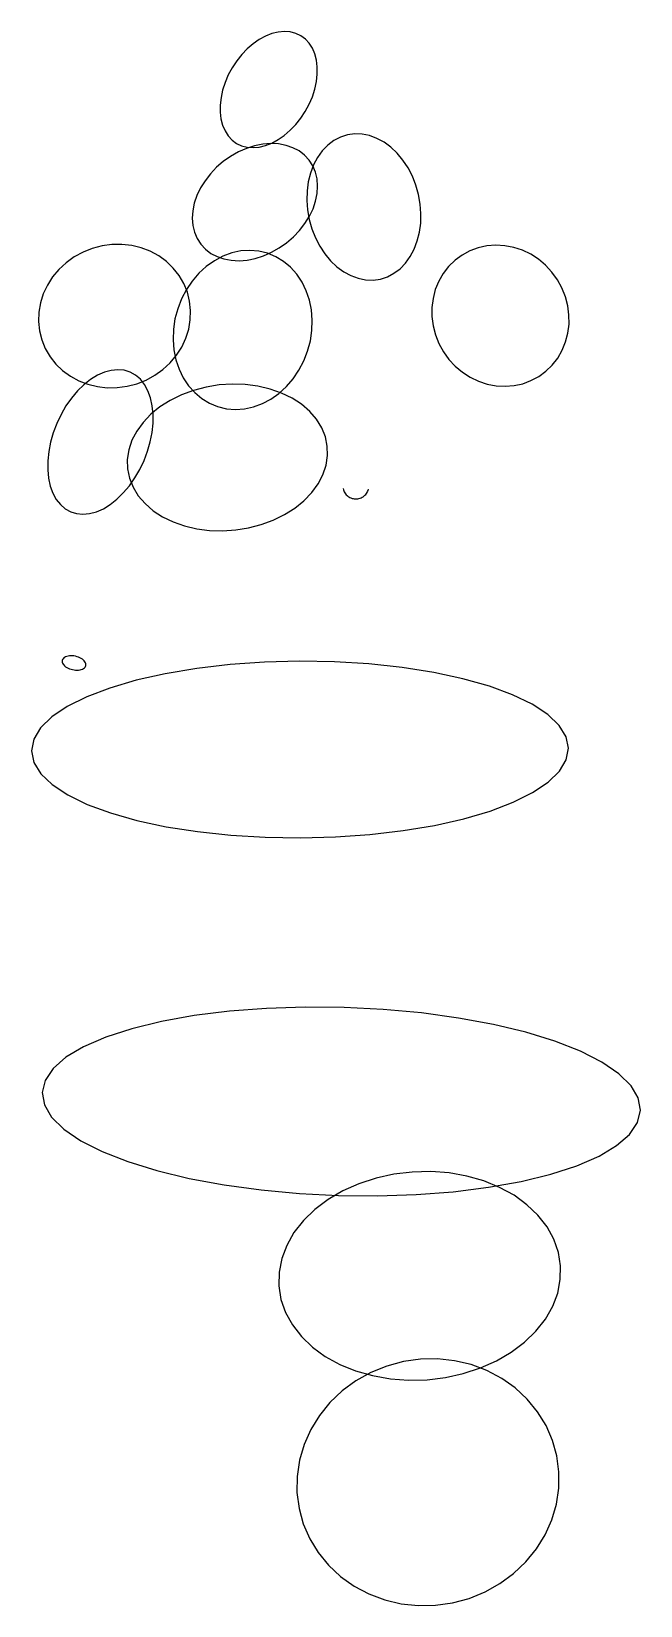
# Model space of a CAD drawing. Extents: x 27 to 214, y 5 to 397.
# Drawn here: x 138.7 to 167.5, y 128.6 to 203 of the extents above; entities that cross this region are included whole.
import ezdxf

# ---------------------------------------------------------------- set-up
doc = ezdxf.new("R2010")
doc.units = 0

msp = doc.modelspace()

# ---------------------------------------------------------------- linework, layer by layer
at = {"layer": 'ARCS'}
for p, q in [((153.416, 181.356), (153.43, 181.303)), ((153.43, 181.303), (153.448, 181.251)), ((153.448, 181.251), (153.471, 181.201)), ((153.471, 181.201), (153.498, 181.153)), ((153.498, 181.153), (153.53, 181.108)), ((153.53, 181.108), (153.565, 181.066)), ((153.565, 181.066), (153.604, 181.028)), ((153.604, 181.028), (153.646, 180.992)), ((153.646, 180.992), (153.691, 180.961)), ((153.691, 180.961), (153.739, 180.934)), ((153.739, 180.934), (153.789, 180.911)), ((153.789, 180.911), (153.841, 180.893)), ((153.841, 180.893), (153.894, 180.879)), ((153.894, 180.879), (153.948, 180.871)), ((153.948, 180.871), (154.003, 180.867)), ((154.003, 180.867), (154.058, 180.868)), ((154.058, 180.868), (154.112, 180.874)), ((154.112, 180.874), (154.166, 180.884)), ((154.166, 180.884), (154.219, 180.9)), ((154.219, 180.9), (154.27, 180.92)), ((154.27, 180.92), (154.319, 180.944)), ((154.319, 180.944), (154.366, 180.973)), ((154.366, 180.973), (154.41, 181.006)), ((154.41, 181.006), (154.451, 181.043)), ((154.451, 181.043), (154.488, 181.083)), ((154.488, 181.083), (154.522, 181.126)), ((154.522, 181.126), (154.552, 181.172)), ((154.552, 181.172), (154.577, 181.221)), ((154.577, 181.221), (154.598, 181.272)), ((154.598, 181.272), (154.615, 181.324))]:
    msp.add_line(p, q, dxfattribs=at)
at = {"layer": 'ELLIPSES'}
for p, q in [((149.169, 202.371), (148.891, 202.133)), ((149.459, 202.573), (149.169, 202.371)), ((149.758, 202.734), (149.459, 202.573)), ((150.058, 202.852), (149.758, 202.734)), ((150.356, 202.925), (150.058, 202.852)), ((150.647, 202.951), (150.356, 202.925)), ((150.925, 202.931), (150.647, 202.951)), ((151.185, 202.863), (150.925, 202.931)), ((151.423, 202.75), (151.185, 202.863)), ((151.636, 202.594), (151.423, 202.75)), ((151.819, 202.397), (151.636, 202.594)), ((151.969, 202.162), (151.819, 202.397)), ((148.391, 201.561), (148.178, 201.238)), ((148.63, 201.861), (148.391, 201.561)), ((148.891, 202.133), (148.63, 201.861)), ((152.084, 201.894), (151.969, 202.162)), ((152.161, 201.597), (152.084, 201.894)), ((152.2, 201.277), (152.161, 201.597)), ((147.995, 200.897), (147.844, 200.544)), ((148.178, 201.238), (147.995, 200.897)), ((152.16, 200.586), (152.2, 200.938)), ((152.2, 200.938), (152.2, 201.277)), ((147.729, 200.186), (147.651, 199.828)), ((147.844, 200.544), (147.729, 200.186)), ((151.967, 199.87), (152.082, 200.228)), ((152.082, 200.228), (152.16, 200.586)), ((147.651, 199.828), (147.611, 199.476)), ((147.611, 199.476), (147.611, 199.137)), ((151.633, 199.176), (151.816, 199.517)), ((151.816, 199.517), (151.967, 199.87)), ((147.611, 199.137), (147.65, 198.817)), ((147.65, 198.817), (147.727, 198.52)), ((151.181, 198.553), (151.42, 198.853)), ((151.42, 198.853), (151.633, 199.176)), ((147.727, 198.52), (147.842, 198.251)), ((147.842, 198.251), (147.992, 198.017)), ((147.992, 198.017), (148.175, 197.82)), ((148.175, 197.82), (148.388, 197.663)), ((150.054, 197.68), (150.352, 197.841)), ((150.352, 197.841), (150.642, 198.043)), ((150.642, 198.043), (150.92, 198.281)), ((150.92, 198.281), (151.181, 198.553)), ((153.293, 197.957), (152.982, 197.794)), ((153.624, 198.063), (153.293, 197.957)), ((153.967, 198.111), (153.624, 198.063)), ((154.318, 198.1), (153.967, 198.111)), ((154.671, 198.03), (154.318, 198.1)), ((155.019, 197.902), (154.671, 198.03)), ((155.356, 197.719), (155.019, 197.902)), ((148.473, 197.258), (148.107, 197.052)), ((148.388, 197.663), (148.626, 197.551)), ((148.852, 197.424), (148.473, 197.258)), ((148.626, 197.551), (148.886, 197.483)), ((149.239, 197.546), (148.852, 197.424)), ((148.886, 197.483), (149.164, 197.463)), ((149.164, 197.463), (149.455, 197.489)), ((149.625, 197.623), (149.239, 197.546)), ((149.455, 197.489), (149.753, 197.562)), ((150.006, 197.653), (149.625, 197.623)), ((149.753, 197.562), (150.054, 197.68)), ((150.373, 197.636), (150.006, 197.653)), ((150.722, 197.571), (150.373, 197.636)), ((151.045, 197.461), (150.722, 197.571)), ((151.338, 197.307), (151.045, 197.461)), ((151.595, 197.111), (151.338, 197.307)), ((151.812, 196.877), (151.595, 197.111)), ((152.437, 197.312), (152.212, 197.001)), ((152.695, 197.578), (152.437, 197.312)), ((152.982, 197.794), (152.695, 197.578)), ((155.677, 197.483), (155.356, 197.719)), ((155.976, 197.199), (155.677, 197.483)), ((156.248, 196.872), (155.976, 197.199)), ((147.439, 196.533), (147.149, 196.229)), ((147.76, 196.809), (147.439, 196.533)), ((148.107, 197.052), (147.76, 196.809)), ((151.985, 196.609), (151.812, 196.877)), ((152.025, 196.649), (151.879, 196.264)), ((152.112, 196.312), (151.985, 196.609)), ((152.212, 197.001), (152.025, 196.649)), ((156.489, 196.507), (156.248, 196.872)), ((156.694, 196.11), (156.489, 196.507)), ((146.896, 195.901), (146.682, 195.557)), ((147.149, 196.229), (146.896, 195.901)), ((151.776, 195.851), (151.718, 195.417)), ((151.879, 196.264), (151.776, 195.851)), ((152.189, 195.99), (152.112, 196.312)), ((152.217, 195.65), (152.189, 195.99)), ((152.193, 195.296), (152.217, 195.65)), ((156.859, 195.689), (156.694, 196.11)), ((156.983, 195.25), (156.859, 195.689)), ((146.513, 195.201), (146.39, 194.84)), ((146.682, 195.557), (146.513, 195.201)), ((151.718, 195.417), (151.706, 194.971)), ((151.706, 194.971), (151.739, 194.519)), ((151.998, 194.575), (152.12, 194.936)), ((152.12, 194.936), (152.193, 195.296)), ((157.062, 194.8), (156.983, 195.25)), ((146.317, 194.479), (146.293, 194.126)), ((146.293, 194.126), (146.321, 193.785)), ((146.39, 194.84), (146.317, 194.479)), ((151.615, 193.874), (151.828, 194.219)), ((151.739, 194.519), (151.819, 194.07)), ((151.828, 194.219), (151.998, 194.575)), ((157.096, 194.349), (157.062, 194.8)), ((157.084, 193.902), (157.096, 194.349)), ((146.321, 193.785), (146.399, 193.463)), ((146.399, 193.463), (146.525, 193.166)), ((151.071, 193.243), (151.361, 193.547)), ((151.361, 193.547), (151.615, 193.874)), ((151.819, 194.07), (151.942, 193.631)), ((151.942, 193.631), (152.108, 193.209)), ((156.922, 193.056), (157.026, 193.469)), ((157.026, 193.469), (157.084, 193.902)), ((141.572, 192.703), (141.133, 192.528)), ((142.03, 192.823), (141.572, 192.703)), ((142.498, 192.886), (142.03, 192.823)), ((142.968, 192.892), (142.498, 192.886)), ((143.432, 192.839), (142.968, 192.892)), ((143.882, 192.73), (143.432, 192.839)), ((144.311, 192.565), (143.882, 192.73)), ((146.525, 193.166), (146.698, 192.898)), ((146.698, 192.898), (146.915, 192.665)), ((146.915, 192.665), (147.172, 192.469)), ((150.037, 192.517), (150.404, 192.723)), ((150.404, 192.723), (150.75, 192.966)), ((150.75, 192.966), (151.071, 193.243)), ((152.108, 193.209), (152.313, 192.813)), ((152.313, 192.813), (152.553, 192.447)), ((156.589, 192.319), (156.776, 192.67)), ((156.776, 192.67), (156.922, 193.056)), ((159.8, 192.728), (159.408, 192.583)), ((160.21, 192.818), (159.8, 192.728)), ((160.63, 192.852), (160.21, 192.818)), ((161.055, 192.829), (160.63, 192.852)), ((161.476, 192.749), (161.055, 192.829)), ((161.886, 192.614), (161.476, 192.749)), ((162.279, 192.426), (161.886, 192.614)), ((140.337, 192.027), (139.994, 191.71)), ((140.718, 192.302), (140.337, 192.027)), ((141.133, 192.528), (140.718, 192.302)), ((144.711, 192.348), (144.311, 192.565)), ((145.075, 192.083), (144.711, 192.348)), ((145.397, 191.773), (145.075, 192.083)), ((147.338, 192.12), (146.957, 191.85)), ((147.172, 192.469), (147.465, 192.315)), ((147.742, 192.334), (147.338, 192.12)), ((147.465, 192.315), (147.788, 192.204)), ((148.161, 192.488), (147.742, 192.334)), ((147.788, 192.204), (148.137, 192.14)), ((148.137, 192.14), (148.504, 192.122)), ((148.59, 192.58), (148.161, 192.488)), ((148.504, 192.122), (148.885, 192.152)), ((149.02, 192.608), (148.59, 192.58)), ((148.885, 192.152), (149.271, 192.229)), ((149.444, 192.572), (149.02, 192.608)), ((149.271, 192.229), (149.658, 192.351)), ((149.854, 192.473), (149.444, 192.572)), ((149.658, 192.351), (150.037, 192.517)), ((150.245, 192.311), (149.854, 192.473)), ((150.609, 192.09), (150.245, 192.311)), ((150.939, 191.814), (150.609, 192.09)), ((152.553, 192.447), (152.826, 192.12)), ((152.826, 192.12), (153.125, 191.836)), ((156.107, 191.741), (156.365, 192.007)), ((156.365, 192.007), (156.589, 192.319)), ((158.705, 192.139), (158.405, 191.847)), ((159.041, 192.385), (158.705, 192.139)), ((159.408, 192.583), (159.041, 192.385)), ((162.647, 192.188), (162.279, 192.426)), ((162.985, 191.904), (162.647, 192.188)), ((163.286, 191.58), (162.985, 191.904)), ((139.697, 191.354), (139.449, 190.968)), ((139.994, 191.71), (139.697, 191.354)), ((145.672, 191.424), (145.397, 191.773)), ((145.894, 191.043), (145.672, 191.424)), ((146.289, 191.162), (146.014, 190.755)), ((146.606, 191.529), (146.289, 191.162)), ((146.957, 191.85), (146.606, 191.529)), ((151.231, 191.487), (150.939, 191.814)), ((151.479, 191.115), (151.231, 191.487)), ((153.125, 191.836), (153.446, 191.601)), ((153.446, 191.601), (153.783, 191.418)), ((153.783, 191.418), (154.131, 191.29)), ((154.131, 191.29), (154.483, 191.22)), ((154.483, 191.22), (154.834, 191.209)), ((154.834, 191.209), (155.178, 191.257)), ((155.178, 191.257), (155.509, 191.363)), ((155.509, 191.363), (155.82, 191.525)), ((155.82, 191.525), (156.107, 191.741)), ((157.937, 191.15), (157.775, 190.757)), ((158.148, 191.516), (157.937, 191.15)), ((158.405, 191.847), (158.148, 191.516)), ((163.545, 191.22), (163.286, 191.58)), ((163.758, 190.832), (163.545, 191.22)), ((139.256, 190.556), (139.12, 190.126)), ((139.449, 190.968), (139.256, 190.556)), ((146.014, 190.755), (145.784, 190.316)), ((146.061, 190.635), (145.894, 191.043)), ((146.168, 190.208), (146.061, 190.635)), ((151.679, 190.704), (151.479, 191.115)), ((151.828, 190.262), (151.679, 190.704)), ((157.775, 190.757), (157.666, 190.343)), ((163.922, 190.421), (163.758, 190.832)), ((164.033, 189.994), (163.922, 190.421)), ((139.045, 189.685), (139.03, 189.242)), ((139.12, 190.126), (139.045, 189.685)), ((145.604, 189.852), (145.476, 189.37)), ((145.784, 190.316), (145.604, 189.852)), ((146.216, 189.769), (146.168, 190.208)), ((146.201, 189.326), (146.216, 189.769)), ((151.923, 189.795), (151.828, 190.262)), ((151.962, 189.312), (151.923, 189.795)), ((157.666, 190.343), (157.612, 189.914)), ((157.612, 189.914), (157.613, 189.479)), ((164.089, 189.559), (164.033, 189.994)), ((139.03, 189.242), (139.077, 188.803)), ((145.476, 189.37), (145.403, 188.88)), ((146.126, 188.886), (146.201, 189.326)), ((151.945, 188.822), (151.962, 189.312)), ((157.613, 189.479), (157.67, 189.044)), ((157.67, 189.044), (157.781, 188.617)), ((164.036, 188.695), (164.091, 189.124)), ((164.091, 189.124), (164.089, 189.559)), ((139.077, 188.803), (139.185, 188.376)), ((139.185, 188.376), (139.352, 187.968)), ((145.403, 188.88), (145.386, 188.39)), ((145.386, 188.39), (145.425, 187.907)), ((145.797, 188.044), (145.99, 188.456)), ((145.99, 188.456), (146.126, 188.886)), ((151.744, 187.85), (151.871, 188.331)), ((151.871, 188.331), (151.945, 188.822)), ((157.781, 188.617), (157.944, 188.206)), ((157.944, 188.206), (158.157, 187.817)), ((163.766, 187.887), (163.927, 188.281)), ((163.927, 188.281), (164.036, 188.695)), ((139.352, 187.968), (139.574, 187.587)), ((139.574, 187.587), (139.849, 187.238)), ((145.252, 187.302), (145.549, 187.657)), ((145.425, 187.907), (145.519, 187.44)), ((145.519, 187.44), (145.668, 186.998)), ((145.549, 187.657), (145.797, 188.044)), ((151.563, 187.386), (151.744, 187.85)), ((158.157, 187.817), (158.417, 187.458)), ((158.417, 187.458), (158.718, 187.134)), ((163.297, 187.191), (163.555, 187.522)), ((163.555, 187.522), (163.766, 187.887)), ((139.849, 187.238), (140.171, 186.929)), ((140.171, 186.929), (140.535, 186.663)), ((140.535, 186.663), (140.935, 186.446)), ((141.815, 186.709), (141.491, 186.51)), ((142.141, 186.853), (141.815, 186.709)), ((142.464, 186.941), (142.141, 186.853)), ((142.778, 186.971), (142.464, 186.941)), ((143.079, 186.943), (142.778, 186.971)), ((143.359, 186.856), (143.079, 186.943)), ((143.616, 186.714), (143.359, 186.856)), ((143.845, 186.517), (143.616, 186.714)), ((144.113, 186.483), (144.528, 186.71)), ((144.528, 186.71), (144.909, 186.984)), ((144.909, 186.984), (145.252, 187.302)), ((145.668, 186.998), (145.868, 186.587)), ((151.058, 186.54), (151.333, 186.947)), ((151.333, 186.947), (151.563, 187.386)), ((158.718, 187.134), (159.055, 186.85)), ((159.055, 186.85), (159.423, 186.612)), ((162.662, 186.653), (162.998, 186.899)), ((162.998, 186.899), (163.297, 187.191)), ((140.873, 185.966), (140.589, 185.63)), ((141.176, 186.262), (140.873, 185.966)), ((140.935, 186.446), (141.364, 186.282)), ((141.491, 186.51), (141.176, 186.262)), ((141.364, 186.282), (141.814, 186.172)), ((141.814, 186.172), (142.278, 186.12)), ((142.278, 186.12), (142.748, 186.125)), ((142.748, 186.125), (143.216, 186.188)), ((143.216, 186.188), (143.674, 186.309)), ((143.674, 186.309), (144.113, 186.483)), ((144.041, 186.27), (143.845, 186.517)), ((144.201, 185.976), (144.041, 186.27)), ((144.323, 185.641), (144.201, 185.976)), ((146.353, 185.992), (145.785, 185.781)), ((145.868, 186.587), (146.116, 186.215)), ((146.116, 186.215), (146.408, 185.888)), ((146.948, 186.149), (146.353, 185.992)), ((147.561, 186.249), (146.948, 186.149)), ((148.18, 186.29), (147.561, 186.249)), ((148.796, 186.272), (148.18, 186.29)), ((149.397, 186.194), (148.796, 186.272)), ((149.973, 186.059), (149.397, 186.194)), ((150.515, 185.869), (149.973, 186.059)), ((150.39, 185.852), (150.742, 186.173)), ((150.742, 186.173), (151.058, 186.54)), ((159.423, 186.612), (159.816, 186.424)), ((159.816, 186.424), (160.226, 186.289)), ((160.226, 186.289), (160.648, 186.209)), ((160.648, 186.209), (161.072, 186.186)), ((161.072, 186.186), (161.493, 186.22)), ((161.493, 186.22), (161.903, 186.31)), ((161.903, 186.31), (162.294, 186.455)), ((162.294, 186.455), (162.662, 186.653)), ((140.329, 185.258), (140.096, 184.858)), ((140.589, 185.63), (140.329, 185.258)), ((144.405, 185.27), (144.323, 185.641)), ((144.769, 185.212), (144.339, 184.864)), ((144.444, 184.87), (144.405, 185.27)), ((145.254, 185.52), (144.769, 185.212)), ((145.785, 185.781), (145.254, 185.52)), ((146.408, 185.888), (146.739, 185.612)), ((146.739, 185.612), (147.102, 185.391)), ((147.102, 185.391), (147.493, 185.229)), ((147.493, 185.229), (147.904, 185.13)), ((148.758, 185.122), (149.186, 185.214)), ((149.186, 185.214), (149.606, 185.368)), ((149.606, 185.368), (150.009, 185.582)), ((150.009, 185.582), (150.39, 185.852)), ((151.012, 185.627), (150.515, 185.869)), ((151.458, 185.337), (151.012, 185.627)), ((151.843, 185.003), (151.458, 185.337)), ((139.895, 184.434), (139.729, 183.996)), ((140.096, 184.858), (139.895, 184.434)), ((143.97, 184.481), (143.67, 184.069)), ((144.339, 184.864), (143.97, 184.481)), ((144.396, 184.01), (144.441, 184.447)), ((144.441, 184.447), (144.444, 184.87)), ((147.904, 185.13), (148.328, 185.094)), ((148.328, 185.094), (148.758, 185.122)), ((152.162, 184.633), (151.843, 185.003)), ((152.409, 184.231), (152.162, 184.633)), ((139.729, 183.996), (139.602, 183.551)), ((143.67, 184.069), (143.443, 183.636)), ((144.308, 183.564), (144.396, 184.01)), ((152.58, 183.806), (152.409, 184.231)), ((152.671, 183.363), (152.58, 183.806)), ((139.514, 183.105), (139.469, 182.668)), ((139.602, 183.551), (139.514, 183.105)), ((143.293, 183.189), (143.223, 182.736)), ((143.443, 183.636), (143.293, 183.189)), ((144.015, 182.681), (144.181, 183.119)), ((144.181, 183.119), (144.308, 183.564)), ((152.682, 182.911), (152.671, 183.363)), ((139.469, 182.668), (139.466, 182.245)), ((139.466, 182.245), (139.505, 181.845)), ((143.223, 182.736), (143.233, 182.284)), ((143.233, 182.284), (143.325, 181.842)), ((143.581, 181.857), (143.814, 182.257)), ((143.814, 182.257), (144.015, 182.681)), ((152.462, 182.011), (152.612, 182.458)), ((152.612, 182.458), (152.682, 182.911)), ((139.505, 181.845), (139.587, 181.474)), ((139.587, 181.474), (139.709, 181.139)), ((143.037, 181.149), (143.321, 181.485)), ((143.321, 181.485), (143.581, 181.857)), ((143.325, 181.842), (143.495, 181.416)), ((151.935, 181.167), (152.235, 181.578)), ((152.235, 181.578), (152.462, 182.011)), ((139.709, 181.139), (139.869, 180.845)), ((139.869, 180.845), (140.065, 180.598)), ((142.419, 180.605), (142.735, 180.853)), ((142.735, 180.853), (143.037, 181.149)), ((143.495, 181.416), (143.742, 181.015)), ((143.742, 181.015), (144.061, 180.644)), ((151.136, 180.435), (151.566, 180.783)), ((151.566, 180.783), (151.935, 181.167)), ((140.065, 180.598), (140.294, 180.401)), ((140.294, 180.401), (140.551, 180.259)), ((140.551, 180.259), (140.832, 180.172)), ((140.832, 180.172), (141.132, 180.144)), ((141.132, 180.144), (141.446, 180.174)), ((141.446, 180.174), (141.769, 180.262)), ((141.769, 180.262), (142.095, 180.406)), ((142.095, 180.406), (142.419, 180.605)), ((144.061, 180.644), (144.447, 180.311)), ((144.447, 180.311), (144.892, 180.02)), ((144.892, 180.02), (145.39, 179.778)), ((150.12, 179.866), (150.651, 180.127)), ((150.651, 180.127), (151.136, 180.435)), ((145.39, 179.778), (145.932, 179.588)), ((145.932, 179.588), (146.508, 179.453)), ((146.508, 179.453), (147.109, 179.376)), ((147.109, 179.376), (147.725, 179.358)), ((147.725, 179.358), (148.344, 179.399)), ((148.344, 179.399), (148.956, 179.498)), ((148.956, 179.498), (149.552, 179.655)), ((149.552, 179.655), (150.12, 179.866)), ((140.165, 173.28), (140.151, 173.24)), ((140.188, 173.317), (140.165, 173.28)), ((140.22, 173.351), (140.188, 173.317)), ((140.26, 173.381), (140.22, 173.351)), ((140.308, 173.406), (140.26, 173.381)), ((140.363, 173.427), (140.308, 173.406)), ((140.424, 173.442), (140.363, 173.427)), ((140.49, 173.452), (140.424, 173.442)), ((140.559, 173.455), (140.49, 173.452)), ((140.631, 173.453), (140.559, 173.455)), ((140.705, 173.446), (140.631, 173.453)), ((140.778, 173.432), (140.705, 173.446)), ((140.85, 173.413), (140.778, 173.432)), ((140.92, 173.39), (140.85, 173.413)), ((140.986, 173.361), (140.92, 173.39)), ((141.048, 173.328), (140.986, 173.361)), ((141.103, 173.292), (141.048, 173.328)), ((141.152, 173.252), (141.103, 173.292)), ((140.151, 173.24), (140.146, 173.197)), ((140.146, 173.197), (140.152, 173.154)), ((140.152, 173.154), (140.166, 173.109)), ((140.166, 173.109), (140.19, 173.065)), ((140.19, 173.065), (140.223, 173.022)), ((140.223, 173.022), (140.265, 172.98)), ((140.265, 172.98), (140.313, 172.941)), ((140.313, 172.941), (140.369, 172.904)), ((140.369, 172.904), (140.43, 172.872)), ((140.43, 172.872), (140.496, 172.843)), ((140.496, 172.843), (140.566, 172.819)), ((140.566, 172.819), (140.638, 172.8)), ((140.638, 172.8), (140.712, 172.787)), ((140.712, 172.787), (140.785, 172.779)), ((140.785, 172.779), (140.857, 172.777)), ((140.857, 172.777), (140.927, 172.781)), ((140.927, 172.781), (140.992, 172.791)), ((140.992, 172.791), (141.053, 172.806)), ((141.053, 172.806), (141.108, 172.826)), ((141.108, 172.826), (141.156, 172.851)), ((141.193, 173.211), (141.152, 173.252)), ((141.156, 172.851), (141.197, 172.881)), ((141.226, 173.167), (141.193, 173.211)), ((141.197, 172.881), (141.229, 172.915)), ((141.25, 173.123), (141.226, 173.167)), ((141.229, 172.915), (141.252, 172.953)), ((141.265, 173.079), (141.25, 173.123)), ((141.252, 172.953), (141.266, 172.993)), ((141.27, 173.035), (141.265, 173.079)), ((141.266, 172.993), (141.27, 173.035)), ((145.021, 172.609), (143.644, 172.299)), ((146.508, 172.857), (145.021, 172.609)), ((148.078, 173.04), (146.508, 172.857)), ((149.704, 173.155), (148.078, 173.04)), ((151.359, 173.199), (149.704, 173.155)), ((153.014, 173.171), (151.359, 173.199)), ((154.641, 173.072), (153.014, 173.171)), ((156.213, 172.905), (154.641, 173.072)), ((157.702, 172.671), (156.213, 172.905)), ((159.082, 172.374), (157.702, 172.671)), ((142.398, 171.933), (141.307, 171.517)), ((143.644, 172.299), (142.398, 171.933)), ((160.331, 172.02), (159.082, 172.374)), ((161.427, 171.615), (160.331, 172.02)), ((140.388, 171.059), (139.656, 170.566)), ((141.307, 171.517), (140.388, 171.059)), ((162.35, 171.166), (161.427, 171.615)), ((163.086, 170.68), (162.35, 171.166)), ((139.656, 170.566), (139.126, 170.046)), ((163.622, 170.166), (163.086, 170.68)), ((139.126, 170.046), (138.805, 169.509)), ((163.948, 169.632), (163.622, 170.166)), ((164.059, 169.088), (163.948, 169.632)), ((138.805, 169.509), (138.699, 168.964)), ((138.699, 168.964), (138.81, 168.42)), ((163.954, 168.543), (164.059, 169.088)), ((138.81, 168.42), (139.136, 167.886)), ((163.633, 168.006), (163.954, 168.543)), ((139.136, 167.886), (139.672, 167.372)), ((139.672, 167.372), (140.408, 166.886)), ((162.371, 166.993), (163.102, 167.486)), ((163.102, 167.486), (163.633, 168.006)), ((140.408, 166.886), (141.332, 166.437)), ((161.451, 166.535), (162.371, 166.993)), ((141.332, 166.437), (142.427, 166.032)), ((142.427, 166.032), (143.676, 165.678)), ((159.115, 165.753), (160.36, 166.119)), ((160.36, 166.119), (161.451, 166.535)), ((143.676, 165.678), (145.057, 165.382)), ((145.057, 165.382), (146.545, 165.147)), ((146.545, 165.147), (148.117, 164.98)), ((154.681, 165.012), (156.25, 165.195)), ((156.25, 165.195), (157.737, 165.443)), ((157.737, 165.443), (159.115, 165.753)), ((148.117, 164.98), (149.744, 164.881)), ((149.744, 164.881), (151.399, 164.854)), ((151.399, 164.854), (153.054, 164.897)), ((153.054, 164.897), (154.681, 165.012)), ((144.836, 156.178), (143.435, 155.836)), ((146.383, 156.455), (144.836, 156.178)), ((148.049, 156.662), (146.383, 156.455)), ((149.805, 156.797), (148.049, 156.662)), ((151.621, 156.856), (149.805, 156.797)), ((153.467, 156.839), (151.621, 156.856)), ((155.311, 156.747), (153.467, 156.839)), ((157.12, 156.579), (155.311, 156.747)), ((158.865, 156.341), (157.12, 156.579)), ((160.516, 156.035), (158.865, 156.341)), ((142.203, 155.436), (141.162, 154.983)), ((143.435, 155.836), (142.203, 155.436)), ((162.043, 155.666), (160.516, 156.035)), ((163.422, 155.242), (162.043, 155.666)), ((141.162, 154.983), (140.329, 154.487)), ((164.627, 154.769), (163.422, 155.242)), ((165.64, 154.256), (164.627, 154.769)), ((139.718, 153.954), (139.341, 153.396)), ((140.329, 154.487), (139.718, 153.954)), ((166.442, 153.711), (165.64, 154.256)), ((139.341, 153.396), (139.202, 152.82)), ((167.02, 153.143), (166.442, 153.711)), ((139.202, 152.82), (139.306, 152.237)), ((167.364, 152.563), (167.02, 153.143)), ((167.468, 151.98), (167.364, 152.563)), ((139.306, 152.237), (139.65, 151.656)), ((167.329, 151.404), (167.468, 151.98)), ((139.65, 151.656), (140.228, 151.089)), ((140.228, 151.089), (141.03, 150.544)), ((166.952, 150.845), (167.329, 151.404)), ((141.03, 150.544), (142.043, 150.03)), ((165.508, 149.816), (166.341, 150.312)), ((166.341, 150.312), (166.952, 150.845)), ((142.043, 150.03), (143.249, 149.557)), ((143.249, 149.557), (144.627, 149.133)), ((164.467, 149.364), (165.508, 149.816)), ((144.627, 149.133), (146.154, 148.765)), ((146.154, 148.765), (147.805, 148.459)), ((154.977, 148.776), (154.167, 148.511)), ((155.821, 148.962), (154.977, 148.776)), ((156.687, 149.066), (155.821, 148.962)), ((157.559, 149.086), (156.687, 149.066)), ((158.421, 149.022), (157.559, 149.086)), ((159.26, 148.874), (158.421, 149.022)), ((160.061, 148.646), (159.26, 148.874)), ((161.834, 148.622), (163.235, 148.963)), ((163.235, 148.963), (164.467, 149.364)), ((147.805, 148.459), (149.55, 148.22)), ((149.55, 148.22), (151.36, 148.053)), ((151.36, 148.053), (153.203, 147.96)), ((153.407, 148.172), (152.708, 147.764)), ((154.167, 148.511), (153.407, 148.172)), ((155.049, 147.943), (156.865, 148.002)), ((156.865, 148.002), (158.621, 148.137)), ((158.621, 148.137), (160.287, 148.345)), ((160.81, 148.341), (160.061, 148.646)), ((160.287, 148.345), (161.834, 148.622)), ((161.495, 147.965), (160.81, 148.341)), ((152.084, 147.294), (151.544, 146.771)), ((152.708, 147.764), (152.084, 147.294)), ((153.203, 147.96), (155.049, 147.943)), ((162.103, 147.523), (161.495, 147.965)), ((162.625, 147.024), (162.103, 147.523)), ((151.544, 146.771), (151.099, 146.202)), ((163.051, 146.476), (162.625, 147.024)), ((151.099, 146.202), (150.755, 145.599)), ((163.374, 145.888), (163.051, 146.476)), ((163.589, 145.27), (163.374, 145.888)), ((150.755, 145.599), (150.518, 144.972)), ((163.691, 144.634), (163.589, 145.27)), ((150.393, 144.33), (150.382, 143.686)), ((150.518, 144.972), (150.393, 144.33)), ((163.68, 143.99), (163.691, 144.634)), ((150.382, 143.686), (150.485, 143.049)), ((163.555, 143.348), (163.68, 143.99)), ((150.485, 143.049), (150.699, 142.432)), ((163.318, 142.72), (163.555, 143.348)), ((150.699, 142.432), (151.022, 141.844)), ((162.529, 141.549), (162.974, 142.117)), ((162.974, 142.117), (163.318, 142.72)), ((151.022, 141.844), (151.448, 141.296)), ((161.989, 141.026), (162.529, 141.549)), ((151.448, 141.296), (151.97, 140.797)), ((151.97, 140.797), (152.578, 140.355)), ((160.667, 140.148), (161.365, 140.556)), ((161.365, 140.556), (161.989, 141.026)), ((152.578, 140.355), (153.263, 139.979)), ((153.263, 139.979), (154.012, 139.674)), ((155.481, 139.899), (154.729, 139.594)), ((156.266, 140.109), (155.481, 139.899)), ((157.071, 140.222), (156.266, 140.109)), ((157.882, 140.236), (157.071, 140.222)), ((158.685, 140.15), (157.882, 140.236)), ((159.467, 139.965), (158.685, 140.15)), ((160.213, 139.686), (159.467, 139.965)), ((159.906, 139.809), (160.667, 140.148)), ((154.024, 139.201), (153.376, 138.726)), ((154.012, 139.674), (154.813, 139.446)), ((154.729, 139.594), (154.024, 139.201)), ((154.813, 139.446), (155.652, 139.298)), ((155.652, 139.298), (156.515, 139.234)), ((156.515, 139.234), (157.386, 139.254)), ((157.386, 139.254), (158.252, 139.357)), ((158.252, 139.357), (159.097, 139.544)), ((159.097, 139.544), (159.906, 139.809)), ((160.912, 139.316), (160.213, 139.686)), ((161.552, 138.863), (160.912, 139.316)), ((153.376, 138.726), (152.798, 138.177)), ((162.12, 138.333), (161.552, 138.863)), ((162.609, 137.736), (162.12, 138.333)), ((152.798, 138.177), (152.299, 137.564)), ((163.008, 137.082), (162.609, 137.736)), ((151.888, 136.896), (151.572, 136.186)), ((152.299, 137.564), (151.888, 136.896)), ((163.313, 136.383), (163.008, 137.082)), ((151.572, 136.186), (151.356, 135.446)), ((163.516, 135.65), (163.313, 136.383)), ((151.356, 135.446), (151.243, 134.688)), ((163.615, 134.895), (163.516, 135.65)), ((151.243, 134.688), (151.236, 133.925)), ((163.609, 134.132), (163.615, 134.895)), ((151.236, 133.925), (151.336, 133.171)), ((163.496, 133.374), (163.609, 134.132)), ((151.336, 133.171), (151.539, 132.438)), ((163.28, 132.634), (163.496, 133.374)), ((151.539, 132.438), (151.843, 131.738)), ((162.964, 131.924), (163.28, 132.634)), ((151.843, 131.738), (152.243, 131.084)), ((162.552, 131.257), (162.964, 131.924)), ((152.243, 131.084), (152.732, 130.487)), ((162.054, 130.643), (162.552, 131.257)), ((152.732, 130.487), (153.3, 129.958)), ((161.475, 130.094), (162.054, 130.643)), ((153.3, 129.958), (153.94, 129.504)), ((153.94, 129.504), (154.639, 129.134)), ((160.122, 129.226), (160.828, 129.619)), ((160.828, 129.619), (161.475, 130.094)), ((154.639, 129.134), (155.385, 128.855)), ((155.385, 128.855), (156.167, 128.671)), ((156.167, 128.671), (156.97, 128.585)), ((157.781, 128.598), (158.586, 128.711)), ((158.586, 128.711), (159.371, 128.922)), ((159.371, 128.922), (160.122, 129.226)), ((156.97, 128.585), (157.781, 128.598))]:
    msp.add_line(p, q, dxfattribs=at)

doc.saveas('drawing.dxf')
